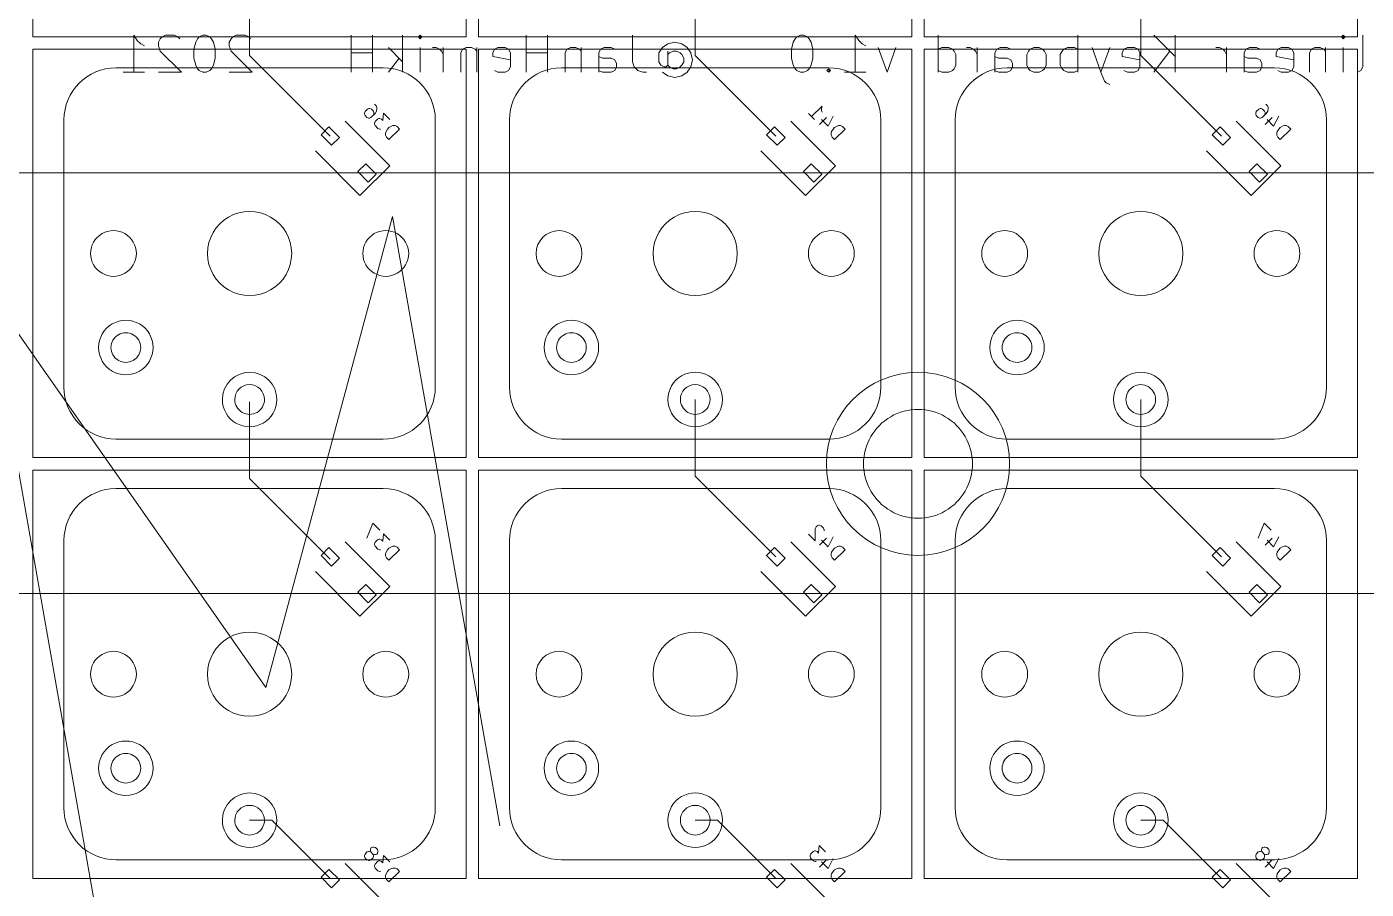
# Model space of a CAD drawing. Extents: x 0 to 220, y -90 to 1.
# Drawn here: x 125.8 to 179.9, y -56.4 to -21.5 of the extents above; entities that cross this region are included whole.
import ezdxf

# ---------------------------------------------------------------- set-up
doc = ezdxf.new("R2010")
doc.units = 0
doc.layers.get('0').update_dxf_attribs({"linetype": 'CONTINUOUS', "lineweight": 5})

msp = doc.modelspace()

# ---------------------------------------------------------------- linework, layer by layer
at = {"color": 7, "true_color": 0xffffff}
for points in [[(143.55826, -21.934444), (143.55826, -5.434604), (126.05766, -5.434604)], [(126.05766, -21.934444), (126.05766, -5.434604)], [(161.55924, -21.934444), (161.55924, -5.434604), (144.05864, -5.434604)], [(144.05864, -21.934444), (144.05864, -5.434604)], [(179.55768, -21.934444), (179.55768, -5.434604), (162.05962, -5.434604)], [(162.05962, -21.934444), (162.05962, -5.434604)], [(134.80796, -19.584944), (134.80796, -22.683744)], [(152.80894, -19.584944), (152.80894, -22.683744)], [(170.80992, -19.584944), (170.80992, -22.683744)], [(143.55826, -21.934444), (126.05766, -21.934444)], [(130.12928, -23.361924), (130.12928, -21.863324), (130.27406, -22.076684), (130.4163, -22.218924), (130.55854, -22.290044)], [(131.98856, -22.005564), (131.9149, -21.934444), (131.77266, -21.863324), (131.41706, -21.863324), (131.27228, -21.934444), (131.20116, -22.005564), (131.13004, -22.147804), (131.13004, -22.290044), (131.20116, -22.505944), (132.05968, -23.361924), (131.13004, -23.361924)], [(134.84352, -22.005564), (134.7724, -21.934444), (134.63016, -21.863324), (134.27202, -21.863324), (134.12978, -21.934444), (134.05866, -22.005564), (133.98754, -22.147804), (133.98754, -22.290044), (134.05866, -22.505944), (134.91464, -23.361924), (133.98754, -23.361924)], [(138.91514, -23.361924), (138.91514, -21.863324)], [(139.77366, -23.361924), (139.77366, -21.863324)], [(140.98778, -23.361924), (140.98778, -21.863324)], [(141.70152, -21.863324), (141.77264, -21.934444), (141.70152, -22.005564), (141.6304, -21.934444), (141.70152, -21.863324), (141.70152, -22.005564)], [(161.55924, -21.934444), (144.05864, -21.934444)], [(145.9865, -23.361924), (145.9865, -21.863324)], [(146.84502, -23.361924), (146.84502, -21.863324)], [(150.27402, -21.863324), (150.27402, -22.935204), (150.34514, -23.148564), (150.48738, -23.290804), (150.70074, -23.361924), (150.84552, -23.361924)], [(151.7015, -22.505944), (151.7015, -23.077444), (151.63038, -23.148564), (151.55926, -23.148564), (151.41702, -23.077444), (151.34336, -22.935204), (151.34336, -22.577064), (151.48814, -22.363704), (151.7015, -22.218924), (151.98852, -22.147804), (152.273, -22.218924), (152.48636, -22.363704), (152.63114, -22.577064), (152.70226, -22.861544), (152.63114, -23.148564), (152.48636, -23.361924), (152.273, -23.506704), (151.98852, -23.577824), (151.7015, -23.506704), (151.48814, -23.361924)], [(159.27324, -23.361924), (159.27324, -21.863324), (159.41548, -22.076684), (159.55772, -22.218924), (159.7025, -22.290044)], [(179.55768, -21.934444), (162.05962, -21.934444)], [(162.63112, -23.361924), (162.63112, -21.863324)], [(168.27246, -23.361924), (168.27246, -21.863324)], [(171.34332, -21.863324), (172.20184, -22.719304)], [(172.20184, -23.361924), (172.20184, -21.863324)], [(178.98618, -21.863324), (179.05984, -21.934444), (178.98618, -22.005564), (178.91506, -21.934444), (178.98618, -21.863324), (178.98618, -22.005564)], [(179.55768, -23.361924), (179.70246, -23.290804), (179.77358, -23.148564), (179.77358, -21.863324)], [(143.55826, -38.934664), (143.55826, -22.434824), (126.05766, -22.434824)], [(126.05766, -38.934664), (126.05766, -22.434824)], [(134.80796, -22.683744), (138.06678, -25.942564)], [(139.77366, -22.577064), (138.91514, -22.577064)], [(140.41628, -22.363704), (140.98778, -22.935204)], [(141.70152, -23.361924), (141.70152, -22.363704)], [(142.63116, -22.648184), (142.5575, -22.505944), (142.48638, -22.434824), (142.34414, -22.363704), (142.2019, -22.363704)], [(142.63116, -23.361924), (142.63116, -22.363704)], [(143.98752, -22.505944), (143.9164, -22.434824), (143.77416, -22.363704), (143.55826, -22.363704), (143.41602, -22.434824), (143.3449, -22.577064), (143.3449, -23.361924)], [(143.98752, -22.363704), (143.98752, -23.361924)], [(161.55924, -38.934664), (161.55924, -22.434824), (144.05864, -22.434824)], [(144.05864, -38.934664), (144.05864, -22.434824)], [(144.70126, -23.290804), (144.8435, -23.361924), (145.13052, -23.361924), (145.27276, -23.290804), (145.34388, -23.148564), (145.34388, -22.577064), (145.27276, -22.434824), (145.13052, -22.363704), (144.8435, -22.363704), (144.70126, -22.434824), (144.63014, -22.577064), (144.63014, -22.719304), (145.34388, -22.861544)], [(146.84502, -22.577064), (145.9865, -22.577064)], [(148.20138, -22.505944), (148.13026, -22.434824), (147.98802, -22.363704), (147.77212, -22.363704), (147.62988, -22.434824), (147.55876, -22.577064), (147.55876, -23.361924)], [(148.20138, -22.363704), (148.20138, -23.361924)], [(148.91512, -23.361924), (148.91512, -22.577064), (148.98624, -22.434824), (149.13102, -22.363704), (149.4155, -22.363704), (149.55774, -22.434824)], [(148.91512, -23.290804), (149.0599, -23.361924), (149.4155, -23.361924), (149.55774, -23.290804), (149.6314, -23.148564), (149.6314, -23.006324), (149.55774, -22.861544), (149.4155, -22.790424), (149.0599, -22.790424), (148.91512, -22.719304)], [(151.7015, -22.648184), (151.77262, -22.577064), (151.91486, -22.505944), (152.05964, -22.505944), (152.20188, -22.577064), (152.273, -22.648184), (152.34412, -22.790424), (152.34412, -22.935204), (152.273, -23.077444), (152.20188, -23.148564), (152.05964, -23.219684), (151.91486, -23.219684), (151.77262, -23.148564), (151.7015, -23.077444)], [(152.80894, -22.683744), (156.06522, -25.942564)], [(160.91662, -22.363704), (160.55848, -23.361924), (160.20034, -22.363704)], [(179.55768, -38.934664), (179.55768, -22.434824), (162.05962, -22.434824)], [(162.05962, -38.934664), (162.05962, -22.434824)], [(162.63112, -23.290804), (162.77336, -23.361924), (163.05784, -23.361924), (163.20262, -23.290804), (163.27374, -23.219684), (163.34486, -23.077444), (163.34486, -22.648184), (163.27374, -22.505944), (163.20262, -22.434824), (163.05784, -22.363704), (162.77336, -22.363704), (162.63112, -22.434824)], [(164.20084, -22.648184), (164.12972, -22.505944), (164.0586, -22.434824), (163.91636, -22.363704), (163.77412, -22.363704)], [(164.20084, -23.361924), (164.20084, -22.363704)], [(164.91712, -23.361924), (164.91712, -22.577064), (164.98824, -22.434824), (165.13048, -22.363704), (165.41496, -22.363704), (165.55974, -22.434824)], [(164.91712, -23.290804), (165.05936, -23.361924), (165.41496, -23.361924), (165.55974, -23.290804), (165.63086, -23.148564), (165.63086, -23.006324), (165.55974, -22.861544), (165.41496, -22.790424), (165.05936, -22.790424), (164.91712, -22.719304)], [(168.27246, -22.434824), (168.13022, -22.363704), (167.8432, -22.363704), (167.70096, -22.434824), (167.62984, -22.505944), (167.55872, -22.648184), (167.55872, -23.077444), (167.62984, -23.219684), (167.70096, -23.290804), (167.8432, -23.361924), (168.13022, -23.361924), (168.27246, -23.290804)], [(168.84396, -22.363704), (169.2021, -23.361924), (169.34434, -23.720064), (169.41546, -23.791184), (169.5577, -23.862304)], [(169.5577, -22.363704), (169.2021, -23.361924)], [(170.1292, -23.290804), (170.27398, -23.361924), (170.55846, -23.361924), (170.7007, -23.290804), (170.77182, -23.148564), (170.77182, -22.577064), (170.7007, -22.434824), (170.55846, -22.363704), (170.27398, -22.363704), (170.1292, -22.434824), (170.05808, -22.577064), (170.05808, -22.719304), (170.77182, -22.861544)], [(170.80992, -22.683744), (174.0662, -25.942564)], [(171.34332, -23.361924), (171.98848, -22.505944)], [(174.27194, -22.648184), (174.20082, -22.505944), (174.1297, -22.434824), (173.98746, -22.363704), (173.84522, -22.363704)], [(174.27194, -23.361924), (174.27194, -22.363704)], [(174.98822, -23.361924), (174.98822, -22.577064), (175.05934, -22.434824), (175.20158, -22.363704), (175.48606, -22.363704), (175.63084, -22.434824)], [(174.98822, -23.290804), (175.13046, -23.361924), (175.48606, -23.361924), (175.63084, -23.290804), (175.70196, -23.148564), (175.70196, -23.006324), (175.63084, -22.861544), (175.48606, -22.790424), (175.13046, -22.790424), (174.98822, -22.719304)], [(176.34458, -23.290804), (176.48682, -23.361924), (176.77384, -23.361924), (176.91608, -23.290804), (176.9872, -23.148564), (176.9872, -22.577064), (176.91608, -22.434824), (176.77384, -22.363704), (176.48682, -22.363704), (176.34458, -22.434824), (176.27346, -22.577064), (176.27346, -22.719304), (176.9872, -22.861544)], [(178.27244, -22.505944), (178.20132, -22.434824), (178.05908, -22.363704), (177.84318, -22.363704), (177.70094, -22.434824), (177.62982, -22.577064), (177.62982, -23.361924)], [(178.27244, -22.363704), (178.27244, -23.361924)], [(178.98618, -23.361924), (178.98618, -22.363704)], [(129.40792, -23.184124), (140.208, -23.184124)], [(140.84554, -22.790424), (140.41628, -23.361924)], [(147.4089, -23.184124), (158.20898, -23.184124)], [(158.20136, -23.219684), (158.13024, -23.290804), (158.20136, -23.361924), (158.27248, -23.290804), (158.20136, -23.219684), (158.20136, -23.361924)], [(165.40988, -23.184124), (176.20996, -23.184124)], [(129.70256, -23.361924), (130.55854, -23.361924)], [(158.84398, -23.361924), (159.7025, -23.361924)], [(139.85494, -24.649704), (139.93622, -24.728444), (139.954, -24.789404), (139.954, -24.830044), (139.93622, -24.931644), (139.87526, -25.033244), (139.7127, -25.193264), (139.65174, -25.213584), (139.6111, -25.213584), (139.55014, -25.193264), (139.4714, -25.111984), (139.45108, -25.053564), (139.45108, -25.012924), (139.4714, -24.951964), (139.57046, -24.850364), (139.63142, -24.830044), (139.67206, -24.830044), (139.73302, -24.850364), (139.8143, -24.931644), (139.83462, -24.992604), (139.83462, -25.033244), (139.8143, -25.094204)], [(157.51048, -25.152624), (157.93466, -24.728444), (157.91434, -24.830044), (157.91434, -24.911324), (157.93466, -24.972284)], [(175.85436, -24.649704), (175.93564, -24.728444), (175.95596, -24.789404), (175.95596, -24.830044), (175.93564, -24.931644), (175.87468, -25.033244), (175.71212, -25.193264), (175.65116, -25.213584), (175.61306, -25.213584), (175.5521, -25.193264), (175.47082, -25.111984), (175.4505, -25.053564), (175.4505, -25.012924), (175.47082, -24.951964), (175.57242, -24.850364), (175.63084, -24.830044), (175.67148, -24.830044), (175.73244, -24.850364), (175.81372, -24.931644), (175.83404, -24.992604), (175.83404, -25.033244), (175.81372, -25.094204)], [(127.30988, -25.284704), (127.30988, -36.084784)], [(140.46962, -27.143984), (138.66622, -25.340584)], [(140.47978, -25.274544), (140.21816, -25.012924), (140.19784, -25.315184), (140.13688, -25.254224), (140.07592, -25.233904), (140.03528, -25.233904), (139.97432, -25.254224), (139.87526, -25.355824), (139.85494, -25.416784), (139.85494, -25.457424), (139.87526, -25.518384), (139.99464, -25.637764), (140.0556, -25.658084), (140.09624, -25.658084)], [(142.30858, -25.284704), (142.30858, -36.084784)], [(145.30832, -25.284704), (145.30832, -36.084784)], [(158.4706, -27.143984), (156.6672, -25.340584)], [(157.38856, -25.033244), (157.6324, -25.274544)], [(158.11754, -25.193264), (157.83306, -25.477744)], [(158.37916, -25.132304), (158.1785, -25.538704), (157.91434, -25.274544)], [(160.30956, -25.284704), (160.30956, -36.084784)], [(163.3093, -25.284704), (163.3093, -36.084784)], [(176.47158, -27.143984), (174.66818, -25.340584)], [(176.11598, -25.193264), (175.83404, -25.477744)], [(176.38014, -25.132304), (176.17694, -25.538704), (175.91532, -25.274544)], [(178.308, -25.284704), (178.308, -36.084784)], [(139.2682, -28.345404), (137.4648, -26.542004)], [(157.26918, -28.345404), (155.46578, -26.542004)], [(175.26762, -28.345404), (173.46422, -26.542004)], [(204.06614, -27.425924), (121.5517, -27.425924)], [(140.46962, -27.143984), (139.2682, -28.345404)], [(158.4706, -27.143984), (157.26918, -28.345404)], [(176.47158, -27.143984), (175.26762, -28.345404)], [(144.91716, -53.813984), (140.5763, -29.193764), (135.46836, -48.225984), (124.16282, -32.086824), (128.50368, -56.707044)], [(134.80796, -36.684224), (134.80796, -39.783024), (138.06678, -43.041844)], [(152.80894, -36.585164), (152.80894, -39.683964), (156.06522, -42.942784)], [(170.80992, -36.585164), (170.80992, -39.683964), (174.0662, -42.942784)], [(140.208, -38.182824), (129.40792, -38.182824)], [(158.20898, -38.182824), (147.4089, -38.182824)], [(176.20996, -38.182824), (165.40988, -38.182824)], [(143.55826, -38.934664), (126.05766, -38.934664)], [(161.55924, -38.934664), (144.05864, -38.934664)], [(179.55768, -38.934664), (162.05962, -38.934664)], [(143.55826, -55.934884), (143.55826, -39.435044), (126.05766, -39.435044)], [(126.05766, -55.934884), (126.05766, -39.435044)], [(161.55924, -55.934884), (161.55924, -39.435044), (144.05864, -39.435044)], [(144.05864, -55.934884), (144.05864, -39.435044)], [(179.55768, -55.934884), (179.55768, -39.435044), (162.05962, -39.435044)], [(162.05962, -55.934884), (162.05962, -39.435044)], [(129.40792, -40.184344), (140.208, -40.184344)], [(147.4089, -40.184344), (158.20898, -40.184344)], [(165.40988, -40.184344), (176.20996, -40.184344)], [(140.07592, -41.870904), (139.79398, -41.588964), (139.55014, -42.193484)], [(176.07534, -41.870904), (175.7934, -41.588964), (175.5521, -42.193484)], [(140.47978, -42.274764), (140.21816, -42.013144), (140.19784, -42.315404), (140.13688, -42.254444), (140.07592, -42.234124), (140.03528, -42.234124), (139.97432, -42.254444), (139.87526, -42.356044), (139.85494, -42.417004), (139.85494, -42.457644), (139.87526, -42.516064), (139.99464, -42.637984), (140.0556, -42.658304), (140.09624, -42.658304)], [(158.01594, -41.891224), (158.01594, -41.850584), (157.99562, -41.789624), (157.89402, -41.688024), (157.83306, -41.667704), (157.79242, -41.667704), (157.734, -41.688024), (157.69336, -41.728664), (157.65272, -41.809944), (157.65272, -42.295084), (157.38856, -42.033464)], [(158.11754, -42.193484), (157.83306, -42.477964)], [(158.37916, -42.132524), (158.1785, -42.536384), (157.91434, -42.274764)], [(176.11598, -42.193484), (175.83404, -42.477964)], [(176.38014, -42.132524), (176.17694, -42.536384), (175.91532, -42.274764)], [(127.30988, -42.284924), (127.30988, -53.085004)], [(140.46962, -44.144204), (138.66622, -42.340804)], [(142.30858, -42.284924), (142.30858, -53.085004)], [(145.30832, -42.284924), (145.30832, -53.085004)], [(158.4706, -44.144204), (156.6672, -42.340804)], [(160.30956, -42.284924), (160.30956, -53.085004)], [(163.3093, -42.284924), (163.3093, -53.085004)], [(176.47158, -44.144204), (174.66818, -42.340804)], [(178.308, -42.284924), (178.308, -53.085004)], [(139.2682, -45.345624), (137.4648, -43.542224)], [(157.26918, -45.345624), (155.46578, -43.542224)], [(175.26762, -45.345624), (173.46422, -43.542224)], [(140.46962, -44.144204), (139.2682, -45.345624)], [(158.4706, -44.144204), (157.26918, -45.345624)], [(176.47158, -44.144204), (175.26762, -45.345624)], [(13.5509, -44.426144), (108.06684, -44.426144), (204.06614, -44.426144)], [(135.70966, -53.582844), (134.80796, -53.582844)], [(138.06678, -55.942504), (135.70966, -53.582844)], [(153.7081, -53.582844), (152.80894, -53.582844)], [(156.06522, -55.942504), (153.7081, -53.582844)], [(171.70908, -53.582844), (170.80992, -53.582844)], [(174.0662, -55.942504), (171.70908, -53.582844)], [(158.0769, -54.870624), (157.81274, -54.609004), (157.79242, -54.911264), (157.734, -54.850304), (157.67304, -54.829984), (157.6324, -54.829984), (157.57144, -54.850304), (157.46984, -54.951904), (157.44952, -55.012864), (157.44952, -55.053504), (157.46984, -55.114464), (157.59176, -55.233844), (157.65272, -55.254164), (157.69336, -55.254164)], [(140.208, -55.183044), (129.40792, -55.183044)], [(139.79398, -54.951904), (139.85494, -54.972224), (139.89558, -54.972224), (139.954, -54.951904), (139.97432, -54.931584), (139.99464, -54.870624), (139.99464, -54.829984), (139.97432, -54.769024), (139.89558, -54.687744), (139.83462, -54.669964), (139.79398, -54.669964), (139.73302, -54.687744), (139.7127, -54.708064), (139.69238, -54.769024), (139.69238, -54.809664), (139.7127, -54.870624), (139.79398, -54.951904), (139.8143, -55.012864), (139.8143, -55.053504), (139.79398, -55.114464), (139.7127, -55.193204), (139.65174, -55.213524), (139.6111, -55.213524), (139.55014, -55.193204), (139.4714, -55.114464), (139.45108, -55.053504), (139.45108, -55.012864), (139.4714, -54.951904), (139.55014, -54.870624), (139.6111, -54.850304), (139.65174, -54.850304), (139.7127, -54.870624)], [(140.47978, -55.274484), (140.21816, -55.012864), (140.19784, -55.315124), (140.13688, -55.254164), (140.07592, -55.233844), (140.03528, -55.233844), (139.97432, -55.254164), (139.87526, -55.355764), (139.85494, -55.416724), (139.85494, -55.457364), (139.87526, -55.518324), (139.99464, -55.637704), (140.0556, -55.658024), (140.09624, -55.658024)], [(158.20898, -55.183044), (147.4089, -55.183044)], [(158.37916, -55.132244), (158.1785, -55.538644), (157.91434, -55.274484)], [(176.20996, -55.183044), (165.40988, -55.183044)], [(175.7934, -54.951904), (175.85436, -54.972224), (175.895, -54.972224), (175.95596, -54.951904), (175.97628, -54.931584), (175.9966, -54.870624), (175.9966, -54.829984), (175.97628, -54.769024), (175.895, -54.687744), (175.83404, -54.669964), (175.7934, -54.669964), (175.73244, -54.687744), (175.71212, -54.708064), (175.6918, -54.769024), (175.6918, -54.809664), (175.71212, -54.870624), (175.7934, -54.951904), (175.81372, -55.012864), (175.81372, -55.053504), (175.7934, -55.114464), (175.71212, -55.193204), (175.65116, -55.213524), (175.61306, -55.213524), (175.5521, -55.193204), (175.47082, -55.114464), (175.4505, -55.053504), (175.4505, -55.012864), (175.47082, -54.951904), (175.5521, -54.870624), (175.61306, -54.850304), (175.65116, -54.850304), (175.71212, -54.870624)], [(176.38014, -55.132244), (176.17694, -55.538644), (175.91532, -55.274484)], [(140.46962, -57.143924), (138.66622, -55.340524)], [(158.4706, -57.143924), (156.6672, -55.340524)], [(158.11754, -55.193204), (157.83306, -55.477684)], [(176.47158, -57.143924), (174.66818, -55.340524)], [(176.11598, -55.193204), (175.83404, -55.477684)], [(143.55826, -55.934884), (126.05766, -55.934884)], [(161.55924, -55.934884), (144.05864, -55.934884)], [(179.55768, -55.934884), (162.05962, -55.934884)]]:
    msp.add_lwpolyline(points, dxfattribs=at)
for points in [[(133.0579, -21.863324), (132.91566, -21.863324), (132.77342, -21.934444), (132.7023, -22.005564), (132.63118, -22.147804), (132.55752, -22.434824), (132.55752, -22.790424), (132.63118, -23.077444), (132.7023, -23.219684), (132.77342, -23.290804), (132.91566, -23.361924), (133.0579, -23.361924), (133.20268, -23.290804), (133.2738, -23.219684), (133.34492, -23.077444), (133.41604, -22.790424), (133.41604, -22.434824), (133.34492, -22.147804), (133.2738, -22.005564), (133.20268, -21.934444)], [(157.2006, -21.863324), (157.05836, -21.863324), (156.91612, -21.934444), (156.845, -22.005564), (156.77388, -22.147804), (156.70276, -22.434824), (156.70276, -22.790424), (156.77388, -23.077444), (156.845, -23.219684), (156.91612, -23.290804), (157.05836, -23.361924), (157.2006, -23.361924), (157.34538, -23.290804), (157.4165, -23.219684), (157.48762, -23.077444), (157.55874, -22.790424), (157.55874, -22.434824), (157.48762, -22.147804), (157.4165, -22.005564), (157.34538, -21.934444)], [(166.70274, -23.361924), (166.84498, -23.290804), (166.9161, -23.219684), (166.98722, -23.077444), (166.98722, -22.648184), (166.9161, -22.505944), (166.84498, -22.434824), (166.70274, -22.363704), (166.48684, -22.363704), (166.3446, -22.434824), (166.27348, -22.505944), (166.20236, -22.648184), (166.20236, -23.077444), (166.27348, -23.219684), (166.3446, -23.290804), (166.48684, -23.361924)], [(140.43914, -26.082264), (140.86332, -25.658084), (140.76426, -25.556484), (140.68298, -25.518384), (140.6017, -25.518384), (140.54074, -25.538704), (140.43914, -25.597124), (140.38072, -25.658084), (140.31976, -25.759684), (140.29944, -25.820644), (140.29944, -25.901924), (140.34008, -25.983204)], [(158.44012, -26.082264), (158.8643, -25.658084), (158.7627, -25.556484), (158.68142, -25.518384), (158.60268, -25.518384), (158.54172, -25.538704), (158.44012, -25.597124), (158.37916, -25.658084), (158.3182, -25.759684), (158.29788, -25.820644), (158.29788, -25.901924), (158.33852, -25.983204)], [(176.4411, -26.082264), (176.86528, -25.658084), (176.76368, -25.556484), (176.6824, -25.518384), (176.60112, -25.518384), (176.54016, -25.538704), (176.4411, -25.597124), (176.38014, -25.658084), (176.31918, -25.759684), (176.29886, -25.820644), (176.29886, -25.901924), (176.3395, -25.983204)], [(140.43914, -43.082484), (140.86332, -42.658304), (140.76426, -42.556704), (140.68298, -42.516064), (140.6017, -42.516064), (140.54074, -42.536384), (140.43914, -42.597344), (140.38072, -42.658304), (140.31976, -42.759904), (140.29944, -42.820864), (140.29944, -42.902144), (140.34008, -42.980884)], [(158.44012, -43.082484), (158.8643, -42.658304), (158.7627, -42.556704), (158.68142, -42.516064), (158.60268, -42.516064), (158.54172, -42.536384), (158.44012, -42.597344), (158.37916, -42.658304), (158.3182, -42.759904), (158.29788, -42.820864), (158.29788, -42.902144), (158.33852, -42.980884)], [(176.4411, -43.082484), (176.86528, -42.658304), (176.76368, -42.556704), (176.6824, -42.516064), (176.60112, -42.516064), (176.54016, -42.536384), (176.4411, -42.597344), (176.38014, -42.658304), (176.31918, -42.759904), (176.29886, -42.820864), (176.29886, -42.902144), (176.3395, -42.980884)], [(140.43914, -56.082204), (140.86332, -55.658024), (140.76426, -55.556424), (140.68298, -55.518324), (140.6017, -55.518324), (140.54074, -55.538644), (140.43914, -55.597064), (140.38072, -55.658024), (140.31976, -55.759624), (140.29944, -55.820584), (140.29944, -55.901864), (140.34008, -55.983144)], [(158.44012, -56.082204), (158.8643, -55.658024), (158.7627, -55.556424), (158.68142, -55.518324), (158.60268, -55.518324), (158.54172, -55.538644), (158.44012, -55.597064), (158.37916, -55.658024), (158.3182, -55.759624), (158.29788, -55.820584), (158.29788, -55.901864), (158.33852, -55.983144)], [(176.4411, -56.082204), (176.86528, -55.658024), (176.76368, -55.556424), (176.6824, -55.518324), (176.60112, -55.518324), (176.54016, -55.538644), (176.4411, -55.597064), (176.38014, -55.658024), (176.31918, -55.759624), (176.29886, -55.820584), (176.29886, -55.901864), (176.3395, -55.983144)]]:
    msp.add_lwpolyline(points, close=True, dxfattribs=at)
at = {"color": 3, "true_color": 0x00ff00}
for points in [[(138.43889, -25.995904), (138.120628, -26.314166), (137.696194, -25.889732), (138.014456, -25.57147)], [(156.438854, -25.995904), (156.120592, -26.314166), (155.696412, -25.889732), (156.01442, -25.57147)], [(174.438818, -25.995904), (174.120556, -26.314166), (173.696376, -25.889732), (174.014384, -25.57147)], [(139.923774, -27.480788), (139.605512, -27.79905), (139.181332, -27.374616), (139.49934, -27.056608)], [(157.923738, -27.480788), (157.605476, -27.79905), (157.181296, -27.374616), (157.499304, -27.056608)], [(175.923702, -27.480788), (175.60544, -27.79905), (175.18126, -27.374616), (175.499522, -27.056608)], [(138.43889, -42.99587), (138.120628, -43.314132), (137.696194, -42.889698), (138.014456, -42.57169)], [(156.438854, -42.99587), (156.120592, -43.314132), (155.696412, -42.889698), (156.01442, -42.57169)], [(174.438818, -42.99587), (174.120556, -43.314132), (173.696376, -42.889698), (174.014384, -42.57169)], [(139.923774, -44.480754), (139.605512, -44.799016), (139.181332, -44.374836), (139.49934, -44.056574)], [(157.923738, -44.480754), (157.605476, -44.799016), (157.181296, -44.374836), (157.499304, -44.056574)], [(175.923702, -44.480754), (175.60544, -44.799016), (175.18126, -44.374836), (175.499522, -44.056574)], [(138.43889, -55.995844), (138.120628, -56.314106), (137.696194, -55.889672), (138.014456, -55.571664)], [(156.438854, -55.995844), (156.120592, -56.314106), (155.696412, -55.889672), (156.01442, -55.571664)], [(174.438818, -55.995844), (174.120556, -56.314106), (173.696376, -55.889672), (174.014384, -55.571664)]]:
    msp.add_lwpolyline(points, close=True, dxfattribs=at)
at = {"color": 7, "true_color": 0xffffff}
for points in [[(129.409952, -23.185293), (128.250158, -23.185253), (127.309925, -24.125418), (127.30988, -25.285212)], [(142.310104, -25.285212), (142.310059, -24.125418), (141.369826, -23.185253), (140.210032, -23.185293)], [(147.409916, -23.185293), (146.250221, -23.185394), (145.310143, -24.125517), (145.310098, -25.285212)], [(160.310068, -25.285212), (160.310023, -24.125418), (159.36979, -23.185253), (158.209996, -23.185293)], [(165.40988, -23.185293), (164.250185, -23.185394), (163.310107, -24.125517), (163.310062, -25.285212)], [(178.310032, -25.285212), (178.309987, -24.125418), (177.369754, -23.185253), (176.20996, -23.185293)], [(133.109993, -30.685252), (133.109993, -30.077901), (133.434011, -29.516685), (133.959992, -29.21301)], [(133.959992, -29.21301), (134.485974, -28.909334), (135.13401, -28.909334), (135.659992, -29.21301)], [(135.659992, -29.21301), (136.185973, -29.516685), (136.509991, -30.077901), (136.509991, -30.685252)], [(151.109957, -30.685252), (151.109957, -30.077901), (151.433975, -29.516685), (151.959956, -29.21301)], [(151.959956, -29.21301), (152.485938, -28.909334), (153.133974, -28.909334), (153.659956, -29.21301)], [(153.659956, -29.21301), (154.185937, -29.516685), (154.509955, -30.077901), (154.509955, -30.685252)], [(169.109921, -30.685252), (169.109921, -30.077901), (169.433939, -29.516685), (169.95992, -29.21301)], [(169.95992, -29.21301), (170.485902, -28.909334), (171.133938, -28.909334), (171.65992, -29.21301)], [(171.65992, -29.21301), (172.185901, -29.516685), (172.509919, -30.077901), (172.509919, -30.685252)], [(128.847376, -29.884179), (129.133572, -29.718944), (129.48618, -29.718944), (129.772376, -29.884179)], [(139.847608, -29.884179), (140.133804, -29.718944), (140.486412, -29.718944), (140.772608, -29.884179)], [(157.847572, -29.884179), (158.133768, -29.718944), (158.486376, -29.718944), (158.772572, -29.884179)], [(164.847558, -29.884179), (165.133754, -29.718944), (165.486362, -29.718944), (165.772558, -29.884179)], [(175.847536, -29.884179), (176.133732, -29.718944), (176.48634, -29.718944), (176.772536, -29.884179)], [(128.384877, -30.685252), (128.384877, -30.354782), (128.56118, -30.049415), (128.847376, -29.884179)], [(129.772376, -29.884179), (130.058572, -30.049415), (130.234875, -30.354782), (130.234875, -30.685252)], [(139.385109, -30.685252), (139.385109, -30.354782), (139.561412, -30.049415), (139.847608, -29.884179)], [(140.772608, -29.884179), (141.058804, -30.049415), (141.235107, -30.354782), (141.235107, -30.685252)], [(146.385095, -30.685252), (146.385095, -30.174389), (146.799231, -29.760253), (147.310094, -29.760253)], [(147.310094, -29.760253), (147.820957, -29.760253), (148.235093, -30.174389), (148.235093, -30.685252)], [(157.385073, -30.685252), (157.385073, -30.354782), (157.561376, -30.049415), (157.847572, -29.884179)], [(158.772572, -29.884179), (159.058768, -30.049415), (159.235071, -30.354782), (159.235071, -30.685252)], [(164.385059, -30.685252), (164.385059, -30.354782), (164.561362, -30.049415), (164.847558, -29.884179)], [(165.772558, -29.884179), (166.058754, -30.049415), (166.235057, -30.354782), (166.235057, -30.685252)], [(175.385037, -30.685252), (175.385037, -30.354782), (175.56134, -30.049415), (175.847536, -29.884179)], [(176.772536, -29.884179), (177.058732, -30.049415), (177.235035, -30.354782), (177.235035, -30.685252)], [(128.847376, -31.486325), (128.56118, -31.32109), (128.384877, -31.015723), (128.384877, -30.685252)], [(130.234875, -30.685252), (130.234875, -31.015723), (130.058572, -31.32109), (129.772376, -31.486325)], [(133.959992, -32.157495), (133.434011, -31.853819), (133.109993, -31.292604), (133.109993, -30.685252)], [(136.509991, -30.685252), (136.509991, -31.292604), (136.185973, -31.853819), (135.659992, -32.157495)], [(139.847608, -31.486325), (139.561412, -31.32109), (139.385109, -31.015723), (139.385109, -30.685252)], [(141.235107, -30.685252), (141.235107, -31.015723), (141.058804, -31.32109), (140.772608, -31.486325)], [(147.310094, -31.610252), (146.799231, -31.610252), (146.385095, -31.196115), (146.385095, -30.685252)], [(148.235093, -30.685252), (148.235093, -31.196115), (147.820957, -31.610252), (147.310094, -31.610252)], [(151.959956, -32.157495), (151.433975, -31.853819), (151.109957, -31.292604), (151.109957, -30.685252)], [(154.509955, -30.685252), (154.509955, -31.292604), (154.185937, -31.853819), (153.659956, -32.157495)], [(157.847572, -31.486325), (157.561376, -31.32109), (157.385073, -31.015723), (157.385073, -30.685252)], [(159.235071, -30.685252), (159.235071, -31.015723), (159.058768, -31.32109), (158.772572, -31.486325)], [(164.847558, -31.486325), (164.561362, -31.32109), (164.385059, -31.015723), (164.385059, -30.685252)], [(166.235057, -30.685252), (166.235057, -31.015723), (166.058754, -31.32109), (165.772558, -31.486325)], [(169.95992, -32.157495), (169.433939, -31.853819), (169.109921, -31.292604), (169.109921, -30.685252)], [(172.509919, -30.685252), (172.509919, -31.292604), (172.185901, -31.853819), (171.65992, -32.157495)], [(175.847536, -31.486325), (175.56134, -31.32109), (175.385037, -31.015723), (175.385037, -30.685252)], [(177.235035, -30.685252), (177.235035, -31.015723), (177.058732, -31.32109), (176.772536, -31.486325)], [(129.772376, -31.486325), (129.48618, -31.651561), (129.133572, -31.651561), (128.847376, -31.486325)], [(140.772608, -31.486325), (140.486412, -31.651561), (140.133804, -31.651561), (139.847608, -31.486325)], [(158.772572, -31.486325), (158.486376, -31.651561), (158.133768, -31.651561), (157.847572, -31.486325)], [(165.772558, -31.486325), (165.486362, -31.651561), (165.133754, -31.651561), (164.847558, -31.486325)], [(176.772536, -31.486325), (176.48634, -31.651561), (176.133732, -31.651561), (175.847536, -31.486325)], [(135.659992, -32.157495), (135.13401, -32.46117), (134.485974, -32.46117), (133.959992, -32.157495)], [(153.659956, -32.157495), (153.133974, -32.46117), (152.485938, -32.46117), (151.959956, -32.157495)], [(171.65992, -32.157495), (171.133938, -32.46117), (170.485902, -32.46117), (169.95992, -32.157495)], [(128.710002, -34.485346), (128.710002, -34.092354), (128.919661, -33.729214), (129.260002, -33.532718)], [(129.260002, -33.532718), (129.600343, -33.336222), (130.019661, -33.336222), (130.360002, -33.532718)], [(130.360002, -33.532718), (130.700343, -33.729214), (130.910002, -34.092354), (130.910002, -34.485346)], [(146.709966, -34.485346), (146.709966, -34.092354), (146.919625, -33.729214), (147.259966, -33.532718)], [(147.259966, -33.532718), (147.600307, -33.336222), (148.019625, -33.336222), (148.359966, -33.532718)], [(148.359966, -33.532718), (148.700307, -33.729214), (148.909966, -34.092354), (148.909966, -34.485346)], [(164.70993, -34.485346), (164.70993, -34.092354), (164.919589, -33.729214), (165.25993, -33.532718)], [(165.25993, -33.532718), (165.600271, -33.336222), (166.019589, -33.336222), (166.35993, -33.532718)], [(166.35993, -33.532718), (166.700271, -33.729214), (166.90993, -34.092354), (166.90993, -34.485346)], [(129.210003, -34.485346), (129.210003, -34.270987), (129.324362, -34.072912), (129.510003, -33.965732)], [(129.510003, -33.965732), (129.695643, -33.858553), (129.924361, -33.858553), (130.110001, -33.965732)], [(130.110001, -33.965732), (130.295642, -34.072912), (130.410001, -34.270987), (130.410001, -34.485346)], [(147.209967, -34.485346), (147.209967, -34.270987), (147.324326, -34.072912), (147.509967, -33.965732)], [(147.509967, -33.965732), (147.695607, -33.858553), (147.924325, -33.858553), (148.109965, -33.965732)], [(148.109965, -33.965732), (148.295606, -34.072912), (148.409965, -34.270987), (148.409965, -34.485346)], [(165.209931, -34.485346), (165.209931, -34.270987), (165.32429, -34.072912), (165.509931, -33.965732)], [(165.509931, -33.965732), (165.695571, -33.858553), (165.924289, -33.858553), (166.109929, -33.965732)], [(166.109929, -33.965732), (166.29557, -34.072912), (166.409929, -34.270987), (166.409929, -34.485346)], [(129.260002, -35.437975), (128.919661, -35.241478), (128.710002, -34.878339), (128.710002, -34.485346)], [(129.510003, -35.004961), (129.324362, -34.897781), (129.210003, -34.699705), (129.210003, -34.485346)], [(130.410001, -34.485346), (130.410001, -34.699705), (130.295642, -34.897781), (130.110001, -35.004961)], [(130.910002, -34.485346), (130.910002, -34.878339), (130.700343, -35.241478), (130.360002, -35.437975)], [(147.259966, -35.437975), (146.919625, -35.241478), (146.709966, -34.878339), (146.709966, -34.485346)], [(147.509967, -35.004961), (147.324326, -34.897781), (147.209967, -34.699705), (147.209967, -34.485346)], [(148.409965, -34.485346), (148.409965, -34.699705), (148.295606, -34.897781), (148.109965, -35.004961)], [(148.909966, -34.485346), (148.909966, -34.878339), (148.700307, -35.241478), (148.359966, -35.437975)], [(165.25993, -35.437975), (164.919589, -35.241478), (164.70993, -34.878339), (164.70993, -34.485346)], [(165.509931, -35.004961), (165.32429, -34.897781), (165.209931, -34.699705), (165.209931, -34.485346)], [(166.409929, -34.485346), (166.409929, -34.699705), (166.29557, -34.897781), (166.109929, -35.004961)], [(166.90993, -34.485346), (166.90993, -34.878339), (166.700271, -35.241478), (166.35993, -35.437975)], [(130.110001, -35.004961), (129.924361, -35.11214), (129.695643, -35.11214), (129.510003, -35.004961)], [(148.109965, -35.004961), (147.924325, -35.11214), (147.695607, -35.11214), (147.509967, -35.004961)], [(166.109929, -35.004961), (165.924289, -35.11214), (165.695571, -35.11214), (165.509931, -35.004961)], [(130.360002, -35.437975), (130.019661, -35.634471), (129.600343, -35.634471), (129.260002, -35.437975)], [(133.709992, -36.585164), (133.709992, -35.977651), (134.202479, -35.485164), (134.809992, -35.485164)], [(134.809992, -35.485164), (135.417505, -35.485164), (135.909992, -35.977651), (135.909992, -36.585164)], [(148.359966, -35.437975), (148.019625, -35.634471), (147.600307, -35.634471), (147.259966, -35.437975)], [(151.709956, -36.585164), (151.709956, -36.192172), (151.919615, -35.829032), (152.259956, -35.632536)], [(152.259956, -35.632536), (152.600297, -35.43604), (153.019615, -35.43604), (153.359956, -35.632536)], [(153.359956, -35.632536), (153.700297, -35.829032), (153.909956, -36.192172), (153.909956, -36.585164)], [(158.109945, -39.185362), (158.109946, -37.141913), (159.766489, -35.48537), (161.809938, -35.48537)], [(161.809938, -35.48537), (163.853387, -35.48537), (165.50993, -37.141913), (165.509931, -39.185362)], [(166.35993, -35.437975), (166.019589, -35.634471), (165.600271, -35.634471), (165.25993, -35.437975)], [(169.70992, -36.585164), (169.70992, -36.192172), (169.919579, -35.829032), (170.25992, -35.632536)], [(170.25992, -35.632536), (170.600261, -35.43604), (171.019579, -35.43604), (171.35992, -35.632536)], [(171.35992, -35.632536), (171.700261, -35.829032), (171.90992, -36.192172), (171.90992, -36.585164)], [(127.30988, -36.085292), (127.309861, -36.642272), (127.531112, -37.176444), (127.924956, -37.570288)], [(134.209993, -36.585164), (134.209993, -36.253794), (134.478622, -35.985166), (134.809992, -35.985166)], [(134.809992, -35.985166), (135.141362, -35.985166), (135.409991, -36.253794), (135.409991, -36.585164)], [(141.695028, -37.570288), (142.088872, -37.176444), (142.310123, -36.642272), (142.310104, -36.085292)], [(145.310098, -36.085292), (145.310059, -37.245047), (146.250161, -38.185263), (147.409916, -38.185364)], [(152.209957, -36.585164), (152.209957, -36.253794), (152.478586, -35.985166), (152.809956, -35.985166)], [(152.809956, -35.985166), (153.141326, -35.985166), (153.409955, -36.253794), (153.409955, -36.585164)], [(159.694992, -37.570288), (160.088836, -37.176444), (160.310087, -36.642272), (160.310068, -36.085292)], [(163.310062, -36.085292), (163.310023, -37.245047), (164.250125, -38.185263), (165.40988, -38.185364)], [(170.209921, -36.585164), (170.209921, -36.370805), (170.32428, -36.17273), (170.509921, -36.06555)], [(170.509921, -36.06555), (170.695561, -35.958371), (170.924279, -35.958371), (171.109919, -36.06555)], [(171.109919, -36.06555), (171.29556, -36.17273), (171.409919, -36.370805), (171.409919, -36.585164)], [(177.694956, -37.570288), (178.0888, -37.176444), (178.310051, -36.642272), (178.310032, -36.085292)], [(134.259992, -37.537793), (133.919651, -37.341296), (133.709992, -36.978157), (133.709992, -36.585164)], [(134.509993, -37.104779), (134.324352, -36.997599), (134.209993, -36.799523), (134.209993, -36.585164)], [(135.409991, -36.585164), (135.409991, -36.799523), (135.295632, -36.997599), (135.109991, -37.104779)], [(135.909992, -36.585164), (135.909992, -36.978157), (135.700333, -37.341296), (135.359992, -37.537793)], [(152.259956, -37.537793), (151.919615, -37.341296), (151.709956, -36.978157), (151.709956, -36.585164)], [(152.509957, -37.104779), (152.324316, -36.997599), (152.209957, -36.799523), (152.209957, -36.585164)], [(153.409955, -36.585164), (153.409955, -36.799523), (153.295596, -36.997599), (153.109955, -37.104779)], [(153.909956, -36.585164), (153.909956, -36.978157), (153.700297, -37.341296), (153.359956, -37.537793)], [(170.25992, -37.537793), (169.919579, -37.341296), (169.70992, -36.978157), (169.70992, -36.585164)], [(170.509921, -37.104779), (170.32428, -36.997599), (170.209921, -36.799523), (170.209921, -36.585164)], [(171.409919, -36.585164), (171.409919, -36.799523), (171.29556, -36.997599), (171.109919, -37.104779)], [(171.90992, -36.585164), (171.90992, -36.978157), (171.700261, -37.341296), (171.35992, -37.537793)], [(135.109991, -37.104779), (134.924351, -37.211958), (134.695633, -37.211958), (134.509993, -37.104779)], [(153.109955, -37.104779), (152.924315, -37.211958), (152.695597, -37.211958), (152.509957, -37.104779)], [(159.609937, -39.185362), (159.609937, -38.399378), (160.029255, -37.673098), (160.709938, -37.280106)], [(160.709938, -37.280106), (161.39062, -36.887114), (162.229256, -36.887114), (162.909938, -37.280106)], [(162.909938, -37.280106), (163.590621, -37.673098), (164.009939, -38.399378), (164.009939, -39.185362)], [(171.109919, -37.104779), (170.924279, -37.211958), (170.695561, -37.211958), (170.509921, -37.104779)], [(127.924956, -37.570288), (128.3188, -37.964132), (128.852972, -38.185383), (129.409952, -38.185364)], [(135.359992, -37.537793), (135.019651, -37.734289), (134.600333, -37.734289), (134.259992, -37.537793)], [(140.210032, -38.185364), (140.767012, -38.185383), (141.301184, -37.964132), (141.695028, -37.570288)], [(153.359956, -37.537793), (153.019615, -37.734289), (152.600297, -37.734289), (152.259956, -37.537793)], [(158.209996, -38.185364), (158.766976, -38.185383), (159.301148, -37.964132), (159.694992, -37.570288)], [(171.35992, -37.537793), (171.019579, -37.734289), (170.600261, -37.734289), (170.25992, -37.537793)], [(176.20996, -38.185364), (176.76694, -38.185383), (177.301112, -37.964132), (177.694956, -37.570288)], [(161.809938, -42.885355), (159.766489, -42.885355), (158.109946, -41.228812), (158.109945, -39.185362)], [(160.709938, -41.090619), (160.029255, -40.697627), (159.609937, -39.971347), (159.609937, -39.185362)], [(165.509931, -39.185362), (165.50993, -41.228812), (163.853387, -42.885355), (161.809938, -42.885355)], [(164.009939, -39.185362), (164.009939, -39.971347), (163.590621, -40.697627), (162.909938, -41.090619)], [(129.409952, -40.18536), (128.250197, -40.185321), (127.309981, -41.125424), (127.30988, -42.285178)], [(142.310104, -42.285178), (142.310003, -41.125424), (141.369787, -40.185321), (140.210032, -40.18536)], [(147.409916, -40.18536), (146.25026, -40.185461), (145.310199, -41.125523), (145.310098, -42.285178)], [(160.310068, -42.285178), (160.309967, -41.125424), (159.369751, -40.185321), (158.209996, -40.18536)], [(165.40988, -40.18536), (164.250224, -40.185461), (163.310163, -41.125523), (163.310062, -42.285178)], [(178.310032, -42.285178), (178.309931, -41.125424), (177.369715, -40.185321), (176.20996, -40.18536)], [(162.909938, -41.090619), (162.229256, -41.483611), (161.39062, -41.483611), (160.709938, -41.090619)], [(133.959992, -46.212976), (134.485974, -45.9093), (135.13401, -45.9093), (135.659992, -46.212976)], [(151.959956, -46.212976), (152.485938, -45.9093), (153.133974, -45.9093), (153.659956, -46.212976)], [(169.95992, -46.212976), (170.485902, -45.9093), (171.133938, -45.9093), (171.65992, -46.212976)], [(133.109993, -47.685218), (133.109993, -47.077867), (133.434011, -46.516651), (133.959992, -46.212976)], [(135.659992, -46.212976), (136.185973, -46.516651), (136.509991, -47.077867), (136.509991, -47.685218)], [(151.109957, -47.685218), (151.109957, -47.077867), (151.433975, -46.516651), (151.959956, -46.212976)], [(153.659956, -46.212976), (154.185937, -46.516651), (154.509955, -47.077867), (154.509955, -47.685218)], [(169.109921, -47.685218), (169.109921, -47.077867), (169.433939, -46.516651), (169.95992, -46.212976)], [(171.65992, -46.212976), (172.185901, -46.516651), (172.509919, -47.077867), (172.509919, -47.685218)], [(128.384877, -47.685218), (128.384877, -47.354748), (128.56118, -47.049381), (128.847376, -46.884145)], [(128.847376, -46.884145), (129.133572, -46.71891), (129.48618, -46.71891), (129.772376, -46.884145)], [(129.772376, -46.884145), (130.058572, -47.049381), (130.234875, -47.354748), (130.234875, -47.685218)], [(139.385109, -47.685218), (139.385109, -47.354748), (139.561412, -47.049381), (139.847608, -46.884145)], [(139.847608, -46.884145), (140.133804, -46.71891), (140.486412, -46.71891), (140.772608, -46.884145)], [(140.772608, -46.884145), (141.058804, -47.049381), (141.235107, -47.354748), (141.235107, -47.685218)], [(146.385095, -47.685218), (146.385095, -47.174355), (146.799231, -46.760219), (147.310094, -46.760219)], [(147.310094, -46.760219), (147.820957, -46.760219), (148.235093, -47.174355), (148.235093, -47.685218)], [(157.385073, -47.685218), (157.385073, -47.354748), (157.561376, -47.049381), (157.847572, -46.884145)], [(157.847572, -46.884145), (158.133768, -46.71891), (158.486376, -46.71891), (158.772572, -46.884145)], [(158.772572, -46.884145), (159.058768, -47.049381), (159.235071, -47.354748), (159.235071, -47.685218)], [(164.385059, -47.685218), (164.385059, -47.354748), (164.561362, -47.049381), (164.847558, -46.884145)], [(164.847558, -46.884145), (165.133754, -46.71891), (165.486362, -46.71891), (165.772558, -46.884145)], [(165.772558, -46.884145), (166.058754, -47.049381), (166.235057, -47.354748), (166.235057, -47.685218)], [(175.385037, -47.685218), (175.385037, -47.354748), (175.56134, -47.049381), (175.847536, -46.884145)], [(175.847536, -46.884145), (176.133732, -46.71891), (176.48634, -46.71891), (176.772536, -46.884145)], [(176.772536, -46.884145), (177.058732, -47.049381), (177.235035, -47.354748), (177.235035, -47.685218)], [(128.847376, -48.486291), (128.56118, -48.321056), (128.384877, -48.015689), (128.384877, -47.685218)], [(130.234875, -47.685218), (130.234875, -48.015689), (130.058572, -48.321056), (129.772376, -48.486291)], [(133.959992, -49.157461), (133.434011, -48.853785), (133.109993, -48.29257), (133.109993, -47.685218)], [(136.509991, -47.685218), (136.509991, -48.29257), (136.185973, -48.853785), (135.659992, -49.157461)], [(139.847608, -48.486291), (139.561412, -48.321056), (139.385109, -48.015689), (139.385109, -47.685218)], [(141.235107, -47.685218), (141.235107, -48.015689), (141.058804, -48.321056), (140.772608, -48.486291)], [(147.310094, -48.610218), (146.799231, -48.610218), (146.385095, -48.196081), (146.385095, -47.685218)], [(148.235093, -47.685218), (148.235093, -48.196081), (147.820957, -48.610218), (147.310094, -48.610218)], [(151.959956, -49.157461), (151.433975, -48.853785), (151.109957, -48.29257), (151.109957, -47.685218)], [(154.509955, -47.685218), (154.509955, -48.29257), (154.185937, -48.853785), (153.659956, -49.157461)], [(157.847572, -48.486291), (157.561376, -48.321056), (157.385073, -48.015689), (157.385073, -47.685218)], [(159.235071, -47.685218), (159.235071, -48.015689), (159.058768, -48.321056), (158.772572, -48.486291)], [(164.847558, -48.486291), (164.561362, -48.321056), (164.385059, -48.015689), (164.385059, -47.685218)], [(166.235057, -47.685218), (166.235057, -48.015689), (166.058754, -48.321056), (165.772558, -48.486291)], [(169.95992, -49.157461), (169.433939, -48.853785), (169.109921, -48.29257), (169.109921, -47.685218)], [(172.509919, -47.685218), (172.509919, -48.29257), (172.185901, -48.853785), (171.65992, -49.157461)], [(175.847536, -48.486291), (175.56134, -48.321056), (175.385037, -48.015689), (175.385037, -47.685218)], [(177.235035, -47.685218), (177.235035, -48.015689), (177.058732, -48.321056), (176.772536, -48.486291)], [(129.772376, -48.486291), (129.48618, -48.651527), (129.133572, -48.651527), (128.847376, -48.486291)], [(140.772608, -48.486291), (140.486412, -48.651527), (140.133804, -48.651527), (139.847608, -48.486291)], [(158.772572, -48.486291), (158.486376, -48.651527), (158.133768, -48.651527), (157.847572, -48.486291)], [(165.772558, -48.486291), (165.486362, -48.651527), (165.133754, -48.651527), (164.847558, -48.486291)], [(176.772536, -48.486291), (176.48634, -48.651527), (176.133732, -48.651527), (175.847536, -48.486291)], [(135.659992, -49.157461), (135.13401, -49.461136), (134.485974, -49.461136), (133.959992, -49.157461)], [(153.659956, -49.157461), (153.133974, -49.461136), (152.485938, -49.461136), (151.959956, -49.157461)], [(171.65992, -49.157461), (171.133938, -49.461136), (170.485902, -49.461136), (169.95992, -49.157461)], [(128.710002, -51.485312), (128.710002, -51.09232), (128.919661, -50.72918), (129.260002, -50.532684)], [(129.260002, -50.532684), (129.600343, -50.336188), (130.019661, -50.336188), (130.360002, -50.532684)], [(129.510003, -50.965698), (129.695643, -50.858519), (129.924361, -50.858519), (130.110001, -50.965698)], [(130.360002, -50.532684), (130.700343, -50.72918), (130.910002, -51.09232), (130.910002, -51.485312)], [(146.709966, -51.485312), (146.709966, -51.09232), (146.919625, -50.72918), (147.259966, -50.532684)], [(147.259966, -50.532684), (147.600307, -50.336188), (148.019625, -50.336188), (148.359966, -50.532684)], [(147.509967, -50.965698), (147.695607, -50.858519), (147.924325, -50.858519), (148.109965, -50.965698)], [(148.359966, -50.532684), (148.700307, -50.72918), (148.909966, -51.09232), (148.909966, -51.485312)], [(164.70993, -51.485312), (164.70993, -51.09232), (164.919589, -50.72918), (165.25993, -50.532684)], [(165.25993, -50.532684), (165.600271, -50.336188), (166.019589, -50.336188), (166.35993, -50.532684)], [(165.509931, -50.965698), (165.695571, -50.858519), (165.924289, -50.858519), (166.109929, -50.965698)], [(166.35993, -50.532684), (166.700271, -50.72918), (166.90993, -51.09232), (166.90993, -51.485312)], [(129.210003, -51.485312), (129.210003, -51.270953), (129.324362, -51.072878), (129.510003, -50.965698)], [(130.110001, -50.965698), (130.295642, -51.072878), (130.410001, -51.270953), (130.410001, -51.485312)], [(147.209967, -51.485312), (147.209967, -51.270953), (147.324326, -51.072878), (147.509967, -50.965698)], [(148.109965, -50.965698), (148.295606, -51.072878), (148.409965, -51.270953), (148.409965, -51.485312)], [(165.209931, -51.485312), (165.209931, -51.270953), (165.32429, -51.072878), (165.509931, -50.965698)], [(166.109929, -50.965698), (166.29557, -51.072878), (166.409929, -51.270953), (166.409929, -51.485312)], [(129.260002, -52.437941), (128.919661, -52.241444), (128.710002, -51.878305), (128.710002, -51.485312)], [(129.510003, -52.004927), (129.324362, -51.897747), (129.210003, -51.699671), (129.210003, -51.485312)], [(130.410001, -51.485312), (130.410001, -51.699671), (130.295642, -51.897747), (130.110001, -52.004927)], [(130.910002, -51.485312), (130.910002, -51.878305), (130.700343, -52.241444), (130.360002, -52.437941)], [(147.259966, -52.437941), (146.919625, -52.241444), (146.709966, -51.878305), (146.709966, -51.485312)], [(147.509967, -52.004927), (147.324326, -51.897747), (147.209967, -51.699671), (147.209967, -51.485312)], [(148.409965, -51.485312), (148.409965, -51.699671), (148.295606, -51.897747), (148.109965, -52.004927)], [(148.909966, -51.485312), (148.909966, -51.878305), (148.700307, -52.241444), (148.359966, -52.437941)], [(165.25993, -52.437941), (164.919589, -52.241444), (164.70993, -51.878305), (164.70993, -51.485312)], [(165.509931, -52.004927), (165.32429, -51.897747), (165.209931, -51.699671), (165.209931, -51.485312)], [(166.409929, -51.485312), (166.409929, -51.699671), (166.29557, -51.897747), (166.109929, -52.004927)], [(166.90993, -51.485312), (166.90993, -51.878305), (166.700271, -52.241444), (166.35993, -52.437941)], [(130.360002, -52.437941), (130.019661, -52.634437), (129.600343, -52.634437), (129.260002, -52.437941)], [(130.110001, -52.004927), (129.924361, -52.112106), (129.695643, -52.112106), (129.510003, -52.004927)], [(148.359966, -52.437941), (148.019625, -52.634437), (147.600307, -52.634437), (147.259966, -52.437941)], [(148.109965, -52.004927), (147.924325, -52.112106), (147.695607, -52.112106), (147.509967, -52.004927)], [(152.259956, -52.632756), (152.600297, -52.43626), (153.019615, -52.43626), (153.359956, -52.632756)], [(166.35993, -52.437941), (166.019589, -52.634437), (165.600271, -52.634437), (165.25993, -52.437941)], [(166.109929, -52.004927), (165.924289, -52.112106), (165.695571, -52.112106), (165.509931, -52.004927)], [(170.25992, -52.632756), (170.600261, -52.43626), (171.019579, -52.43626), (171.35992, -52.632756)], [(133.709992, -53.585384), (133.709992, -52.977871), (134.202479, -52.485384), (134.809992, -52.485384)], [(134.209993, -53.585384), (134.209993, -53.254014), (134.478622, -52.985386), (134.809992, -52.985386)], [(134.809992, -52.485384), (135.417505, -52.485384), (135.909992, -52.977871), (135.909992, -53.585384)], [(134.809992, -52.985386), (135.141362, -52.985386), (135.409991, -53.254014), (135.409991, -53.585384)], [(151.709956, -53.585384), (151.709956, -53.192392), (151.919615, -52.829252), (152.259956, -52.632756)], [(152.209957, -53.585384), (152.209957, -53.254014), (152.478586, -52.985386), (152.809956, -52.985386)], [(152.809956, -52.985386), (153.141326, -52.985386), (153.409955, -53.254014), (153.409955, -53.585384)], [(153.359956, -52.632756), (153.700297, -52.829252), (153.909956, -53.192392), (153.909956, -53.585384)], [(169.70992, -53.585384), (169.70992, -53.192392), (169.919579, -52.829252), (170.25992, -52.632756)], [(170.509921, -53.06577), (170.695561, -52.958591), (170.924279, -52.958591), (171.109919, -53.06577)], [(171.35992, -52.632756), (171.700261, -52.829252), (171.90992, -53.192392), (171.90992, -53.585384)], [(127.30988, -53.085258), (127.309861, -53.642238), (127.531112, -54.17641), (127.924956, -54.570254)], [(141.695028, -54.570254), (142.088872, -54.17641), (142.310123, -53.642238), (142.310104, -53.085258)], [(145.310098, -53.085258), (145.310059, -54.245013), (146.250161, -55.185229), (147.409916, -55.18533)], [(159.694992, -54.570254), (160.088836, -54.17641), (160.310087, -53.642238), (160.310068, -53.085258)], [(163.310062, -53.085258), (163.310023, -54.245013), (164.250125, -55.185229), (165.40988, -55.18533)], [(170.209921, -53.585384), (170.209921, -53.371025), (170.32428, -53.17295), (170.509921, -53.06577)], [(171.109919, -53.06577), (171.29556, -53.17295), (171.409919, -53.371025), (171.409919, -53.585384)], [(177.694956, -54.570254), (178.0888, -54.17641), (178.310051, -53.642238), (178.310032, -53.085258)], [(134.259992, -54.538013), (133.919651, -54.341516), (133.709992, -53.978377), (133.709992, -53.585384)], [(134.509993, -54.104999), (134.324352, -53.997819), (134.209993, -53.799743), (134.209993, -53.585384)], [(135.109991, -54.104999), (134.924351, -54.212178), (134.695633, -54.212178), (134.509993, -54.104999)], [(135.409991, -53.585384), (135.409991, -53.799743), (135.295632, -53.997819), (135.109991, -54.104999)], [(135.909992, -53.585384), (135.909992, -53.978377), (135.700333, -54.341516), (135.359992, -54.538013)], [(152.259956, -54.538013), (151.919615, -54.341516), (151.709956, -53.978377), (151.709956, -53.585384)], [(152.509957, -54.104999), (152.324316, -53.997819), (152.209957, -53.799743), (152.209957, -53.585384)], [(153.109955, -54.104999), (152.924315, -54.212178), (152.695597, -54.212178), (152.509957, -54.104999)], [(153.409955, -53.585384), (153.409955, -53.799743), (153.295596, -53.997819), (153.109955, -54.104999)], [(153.909956, -53.585384), (153.909956, -53.978377), (153.700297, -54.341516), (153.359956, -54.538013)], [(170.25992, -54.538013), (169.919579, -54.341516), (169.70992, -53.978377), (169.70992, -53.585384)], [(170.509921, -54.104999), (170.32428, -53.997819), (170.209921, -53.799743), (170.209921, -53.585384)], [(171.109919, -54.104999), (170.924279, -54.212178), (170.695561, -54.212178), (170.509921, -54.104999)], [(171.409919, -53.585384), (171.409919, -53.799743), (171.29556, -53.997819), (171.109919, -54.104999)], [(171.90992, -53.585384), (171.90992, -53.978377), (171.700261, -54.341516), (171.35992, -54.538013)], [(127.924956, -54.570254), (128.3188, -54.964098), (128.852972, -55.185349), (129.409952, -55.18533)], [(135.359992, -54.538013), (135.019651, -54.734509), (134.600333, -54.734509), (134.259992, -54.538013)], [(140.210032, -55.18533), (140.767012, -55.185349), (141.301184, -54.964098), (141.695028, -54.570254)], [(153.359956, -54.538013), (153.019615, -54.734509), (152.600297, -54.734509), (152.259956, -54.538013)], [(158.209996, -55.18533), (158.766976, -55.185349), (159.301148, -54.964098), (159.694992, -54.570254)], [(171.35992, -54.538013), (171.019579, -54.734509), (170.600261, -54.734509), (170.25992, -54.538013)], [(176.20996, -55.18533), (176.76694, -55.185349), (177.301112, -54.964098), (177.694956, -54.570254)]]:
    msp.add_open_spline(points, degree=3, dxfattribs=at)

doc.saveas('drawing.dxf')
